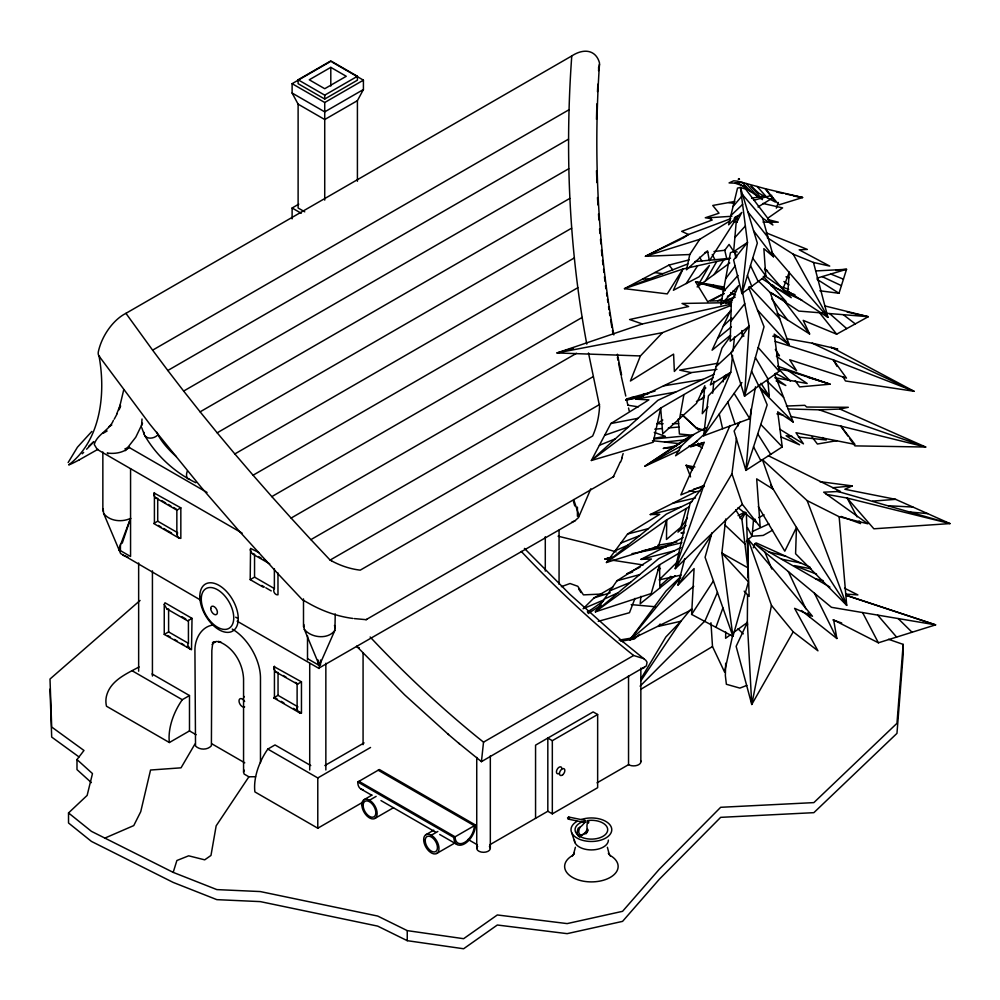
<?xml version="1.0" encoding="UTF-8"?>
<svg xmlns="http://www.w3.org/2000/svg" width="1000" height="1000" viewBox="0 0 1000 1000"><rect width="100%" height="100%" fill="white"/><g stroke="black" fill="none" stroke-linecap="round" stroke-linejoin="round"><path stroke-width="1.5" d="M747.562 594.688L747.337 622.513L751.762 704.475L793.2 631.825L771.462 605.4L748.012 539.05L746.388 541.675M747.7 577.688L748.012 539.05L812.475 616.263L794.6 608.337L817.95 650.825L793.2 631.825M141.562 425.8L142 419.012M725.738 632.025L725.625 638.263L730.45 634.763M586.788 344.113C569 249.25 564.812 152.137 571.763 55.95A38.062 21.975 -60 0 1 599.388 62.538A7.837 4.525 -60 0 1 599.138 66.237M596.487 119.338L596.9 103.85M725.675 663.225L725.35 675.612L726.375 684.275L739.887 688.1L746.838 685.413M370.138 637A810.7 468.062 60 0 0 478.075 737.788L483.525 742.15L481.438 761.637L458.575 743.075M698.3 443.162L698.2 446.062L701.562 442.875M588.488 352.975L599.575 406.238A91.025 74.287 62.8 0 1 592.65 436L360.238 570.15A91.025 74.287 62.8 0 1 331.637 560.913M613.875 476.475L366.062 619.675L354.288 618.587M597.487 91.762L597.863 84.2M598.525 70.612L598.938 66.912M599.487 64.275C593.337 154.637 597.725 245.763 613.825 334.913M725.713 518.987L721.888 553.112L748.438 581.9L732.938 636.35L691.625 614.425L694.1 568.562L677.975 585.025L684.75 558.638M888.538 639.288L903.175 644.388L896.963 723.312L813.863 802.613L720.662 807.3L659.35 869.175L622.562 911.325L567.15 923.6L497.325 914.963L463.612 938.7L407.25 930.625L377.675 916.05L260.287 891.562L216.85 889.6L173.188 872.375L91.438 831.35L68.525 812.938L87.137 795.413L92.487 773.587L76.988 759.562L83.975 750.475L51.688 727.013L50 679.038L140.062 600.462M575.388 847.275L573.638 853.913M753.462 520.375L752.087 536.263L748.675 538.987M751.263 408.9L745.9 470.387L782.25 446.9L777.7 411.838L793.15 422L774.613 374.087M640.925 596.287L640.188 603.775L675.1 575.7M712.675 393.225L713.863 381.4M732.55 355.487L730.775 372.225L703.637 435.775L749.737 418.675L755.525 386.8M734.513 336.987L733.025 350.925L716.2 366.488M164.25 604.425L165 602.775L192.025 618.375L191.5 649.75L164.25 634.412L164.25 604.425L166.8 608.837L187.675 620.887L192.025 618.375M179.188 538.212L177.162 535.7L177.537 532.663L157.713 521.213L153.725 523.513L179.188 538.212L180.837 538.375L180.837 507.863L154.037 492.95L154.037 495.65L155.45 497.725L176.85 510.163L180.837 507.863M212.6 644.225L211.838 650.462L211.4 745.763C207.537 750.175 199.575 750.15 195.525 746L194.925 650.088C194.85 639.113 201.188 626.812 212.85 625.037M263.188 587.137L250.2 579.637L250.55 548.375L259.062 552.675M297.45 684.15L275.575 671.812L273.775 668.688L274.025 666.6L301.462 681.838L301.462 713.037C298.65 713.662 296.325 709.587 297.45 707.175M730.05 425.487L703.775 485.513L690.037 503.625L675.25 568.675L731.95 473.812L736.438 438.338M737.987 426L738.388 422.912M737.525 219.075L737.138 222.062L734.112 221.65M200.8 600.212L120.588 553.525L103.625 513.387L103.15 508.65M237.113 621.163L319.137 668.525L319.375 665.5L304.275 629.237L303.812 624.5M307.512 658.662L319.375 665.5L334.925 630.237L335.238 613.913M679.625 418.575L683.913 394.613M123.725 389.825L119.388 407.987M725.5 378.812L726.287 374.6M771.462 605.4L751.762 704.475L736.137 646.35L747.337 622.513L734.075 632.137M723.075 381.9L724.275 376.2M730.188 220.725L699.75 239.312L689.775 254.525L686.513 269.788L707.513 250.837L709.388 260.788L738.125 215.888L735.2 216.975M733.138 633.225L724.55 672.025L712.5 646.538L710.962 622.762M686.188 508.537L681.012 527.112L666.475 539.475L666.725 519.812L688.875 506.987M711.95 532.762L705.088 557.312L732.938 636.35L721.888 553.112L747.85 567.788L742.025 520.163L735.7 509.775M173.188 872.375L176.887 860.512L188.663 855.812L204.7 859.837L210.975 855.45L216.163 825.837L248.888 776.8L255.562 776.712M819.837 290.775L839 293.275L846.55 269.312L816.213 270.912M122.238 543.15L130.562 518.362C121.962 522.463 109.65 521.337 103.625 513.387M659.975 587.863L660.987 585.05M715.938 627.337L722.925 607.938M776.325 208.137L778.375 202.463M753.3 547.8L754.775 543.763L756.125 542.9L810.163 567.238M130.562 468.688L130.562 556.5L118.713 549.65L130.562 518.362M620.688 461.912L622.275 457.725M634.987 598.387L629.475 612.712L598.25 621.337M731.275 305.338L662.513 332.638L640.387 355.95L630.413 381.012L673.587 354.113L674.362 371.463L731.075 310.413M116.8 413.7L120.337 404.9M119.113 409.775L120.638 406M142.525 423.237L135.787 437.188L125.288 450.65M248.888 776.8L244.163 774.075L243.562 772.138L244.338 770.225M704.775 621.413L717.45 592.388M590.825 488.812L578.513 517.562L574.9 520.862L318.975 668.062M68.138 462.575L77.438 447.212L91.85 431.413M730.5 310.587L712.087 350.2L730.163 335.487M613.263 476.95L618.387 466.1A137.075 111.875 62.8 0 0 620.15 462.038M366.7 619.4L366.062 619.675M716.95 369.363L691.2 372.6L635.712 399.175L648.888 399.862L610.862 423.55L591.375 460.487L653.263 442.225L660.675 408.088L712.987 377.738M585.85 833.9A8.488 4.9 -60 0 0 587.15 832.15L588.2 830.2A9.85 5.688 -60 0 1 587.487 822.85M114.25 419.15L117.15 413.738M357.413 181.25L357.413 100.662L363.413 89.525L363.413 80.162L332.05 62.062M741.712 519.412L745.525 512.712M705.625 280.75L716.737 261.488M194.925 744.062L181.038 767.825L150.55 770.025L140.725 811.725L133.75 825.588L104.875 838.1M679.5 450.375L644.825 466.25L693.525 434.575L681.513 445.775L675.588 455.775L697.125 441.125M640.725 679.163L665.863 636.975L680.95 621.237L690.738 609.338M587.112 821.55C589.513 819.212 589.138 825.238 587.075 822.375M334.925 630.237C328.237 639.888 311.062 638.013 304.275 629.237M686.225 283.538L697.575 265.763M691.625 614.425L713.413 580.95M684.638 440.737L686.025 438.638L705.788 427.925M739.963 422.1L734.112 431.012L745.9 470.387L767.175 404.875L758.825 384.812M714.075 274.538L723.775 259.925M687.425 518L677.975 532.125L686.062 525.35M677.975 585.025L711.137 535.662M640.888 680.75L680.95 621.237L658.188 626.413L660.163 624.025M683.075 537.587L640.913 559.388L651.425 559.012L616.987 580.763L595.388 611.862L651.213 593.55L659.575 564.788L679.175 553.075M242.125 533.1L100.312 451.225L97.188 449.338L94.262 444.5C96.838 434.475 109.462 430.275 113.387 420.387M572.45 855.925L574.412 853.188L573.15 854.862M741.912 382.525L703.637 435.775L708.4 395.863L730.775 372.225L710.4 384.913L722 348.075L730.812 335.95M714.013 251.513L724.775 250.263L729.087 244.425L734.15 252.075M700.212 490.913L695.662 491.8L650.275 514.562L659.737 514.35L627.587 534.012L606.462 562.5L658.45 546.325L666.725 519.812L606.462 562.5L666.213 514.188L691.875 501.65M725.625 278.738L735.175 265.938M730.775 321.45L744.75 303.725M680.713 577.175L629.65 640.062L692.438 609.425M707.975 406.737L702.275 413.7L704.812 385.737L696.5 403.35L662.75 433.812L660.675 408.088L591.375 460.487L657.9 400.3L713.95 374.338M733.075 206.462L741.587 196.488M158 434.675L157.425 435.325A8.488 6.463 -26.1 0 1 148.463 437.938A8.488 6.463 -26.1 0 1 143.925 432.275M734.862 237.587L745.362 225.963M723.213 291.775L738.025 275.462M700.837 393.8L703.988 390.438M701.462 399.025L704.525 395.8M86.6 449.225L93.562 442.125M83.65 452.388L82.238 453.787M640.1 686.137L704.987 620.875M739.712 517.938L745.2 512.475M612.938 586.938L594.062 597.913L583.088 608.763L603.987 599.85M677.75 561.525L659.125 579.888L681.2 575.075M680.462 576.912L666.038 590.988L629.65 640.062L693.763 586.213M723.263 326.15L731.762 317.95M731.95 473.812L742.337 504.3L675.25 568.675L703.775 485.513L680.85 494.925L704.312 442.275L690.55 446.925L704.087 434.35M730.837 215.637L742.6 204.4M88.737 446.238L93.75 441.6M188.425 620.45L188.425 643.337L187.675 644.987L190.225 649.4M212.2 644.438L215.1 641.75L212.463 642.675L216.312 641.488L220.812 641.925L218.425 641.488C233.475 647.025 242.825 663.25 243.562 678.812L243.562 772.138M274.375 568.737L274.375 588.575C272.325 590.725 275.087 595.5 277.975 594.812L277.975 572.962M639.625 634.288L634.362 639L620.7 641.237M670.875 576.312L659.812 586.013L659.575 564.788L595.388 611.862L658.612 558.725L680.975 547.463M481.438 761.637L646.363 665.913L647.05 662.25L645.875 660.387L622.312 641.237M717.675 338.175L731.413 326.825M207.062 492.45L129.137 447.463C123.35 452.825 114.775 454.062 107.188 453.062L108.275 453.8M712.475 286.05L713.6 285.138M762.638 218.188L773.45 256.762L763.863 248.65L765.788 275.912L741.912 293.587L733.612 259.913L747.475 242.438L740.425 187.45L737.525 188.1L728.612 224.825L741.812 212.438L736.087 223.438L733.637 251.725L747.475 242.438L741.912 293.587L757.337 243.1L740.425 187.45L745.65 189.137L772.9 225.012L762.638 218.188L742.663 194.825M729.775 262.987L697.175 286.962L709.438 265.425L699.05 276.812L673.4 290.262L682.925 269.025L729.137 258.738M758.012 207L773.088 197.638M758.138 280.712L770.175 292.575L789.262 344.9L774.262 334.137L779.15 371.3L744.55 396.2L730.962 352.638L749.137 326.15L742.463 291.988M587.55 612.25L603.2 601.188M702.05 390.637L705.863 387.962M767.638 218.3L782.6 207.887L762.913 203.45M686.025 438.638L644.825 466.25L681.513 445.775M682.5 238.487L688.525 234.525L730.825 218.625M588.162 613.55L601.138 605.175M662.8 420.025L656.938 423.75L663.138 423.713M734.15 218.312L738.125 215.888M640.625 689.425L712.5 646.538M298.113 79.787L330.8 60.912L357.413 76.287L357.413 80.162L324.725 99.038L298.113 83.675L298.113 79.787L324.725 95.15L357.413 76.287M304.762 211.838L298.113 208L298.113 104.162L292.113 93.038L292.113 83.675L330.8 61.337M330.8 67.362L309.275 79.787L324.725 88.713L346.262 76.287L330.8 67.362L330.8 86.062M292.113 83.675L324.725 102.5L363.413 80.162M363.413 89.525L324.725 111.862L292.113 93.038M357.413 100.662L324.725 119.525L298.113 104.162M292.113 218.85L292.113 208L298.775 204.15M98.562 355.238A7.837 4.525 -60 0 1 98.325 351.825A38.062 21.975 -60 0 1 125.938 313.337L571.763 55.95M125.938 313.337L152.613 350.163L569.125 109.688M152.613 350.163L167.812 370.487L568.513 139.15M109.062 426.587L111.775 425.025M103.075 433.325L107.125 430.988M167.812 370.487L183.65 391.062L568.725 168.738M79.312 459.825L97.95 449.288M183.65 391.062L200.113 411.838L569.775 198.425M200.113 411.838L217.188 432.812L571.638 228.175M217.188 432.812L234.838 453.938L574.325 257.938M234.838 453.938L253.062 475.213L577.837 287.7M253.062 475.213L271.825 496.6L582.163 317.425M271.825 496.6L291.112 518.075L576.487 353.312M291.112 518.075L310.9 539.625L593.25 376.613M250.2 579.637L254.55 577.125L254.55 554.237L251.475 552.938L250.2 549.65M164.25 634.412L168.6 631.9L168.6 609.012L166.8 608.837M196.1 734.725L189.488 730.913L169.375 742.525L106.487 706.225A32.788 26.775 0 0 1 106.45 696.188C110.275 680.588 126.337 673.863 139.075 666.95M310.9 539.625L330.112 560.075L599.637 404.462M169.375 742.525A46.137 26.637 -60 0 1 182.275 699.712L189.488 695.55L189.488 730.913M299.662 712.862L273.688 697.862L278.038 695.362L297.863 706.8M273.688 697.862L274.438 697.438L277.137 699M301.462 681.838L297.113 684.338L297.113 708.45M363.162 802.013L317.787 828.213L254.9 791.912A46.137 26.637 -60 0 1 267.812 749.087L275.012 744.938L310.763 765.562M324.837 765.55L364.062 742.913M267.812 749.087L317.787 777.95L370.55 747.475M357.762 782.013L379.387 769.525L475.5 825.025A15.288 8.825 -60 0 1 464.7 843.737A15.288 8.825 -60 0 1 453.888 837.5L357.762 782.013A15.288 8.825 -60 0 0 363.175 789.7M364.075 799.675L372.062 795.062M369.487 800.212L376.138 796.375M483.525 742.15L633.638 655.487L643.787 658.662M374.9 818.438L393.537 807.675M547.825 811.263L547.825 738.075L552.325 740.675L597.65 714.513L597.65 787.7L552.325 813.863L547.825 811.263L489.688 844.825M425.913 834.688L433.75 830.163M431.325 835.225L437.863 831.462M453.888 837.5L475.5 825.025M436.75 853.45L455.012 842.9M597.075 782.825L628.538 764.663A7.212 4.162 0 0 0 637.25 765.325A7.212 4.162 0 0 0 640.612 760.638M579.362 836.65L587.15 832.15M657.688 569.963L660.413 568.438M772.575 530.188L763.188 535.425L752.087 536.263L747.438 527.587M777.125 313.312L809.6 333.963L803.2 320.35L836.663 334.188L868.288 316.7L824.613 305.875M724.125 293.6L710.562 300.988L724.812 300.637L735.1 297.025L722.038 303.438M689.1 259.887L668.975 265.075L624.475 288.663L667.262 293.9L682.925 269.025L624.475 288.663L687.85 263.9M758.763 517.587L764.062 514.8M738.088 515.638L744.925 512.087M724.1 293.463L707.712 301.725L695.562 281.825L723.962 287.038M640.1 567.125L626.7 573.888L632.537 572.112M725.6 303.512L732.425 300.188M696.425 401.45L703.988 397.8M681.125 239.15L645.425 256.288L689.775 254.525M717.688 300.812L721.862 298.888M727.425 296.325L732.975 293.762M752.5 531.45L768.9 523.888M587.375 611.7L590.087 610.45M641.925 668.688L644.562 667.463M604.275 599.062L618.125 592.762M819.8 481.625L852.275 485.9L844.85 489.263L895.625 499.338L950 523.587L873.875 528.8L847.125 498.05L826.162 494.3M728.925 303.688L731.725 302.425M615.15 550.775L627.938 545.125M129.525 447.4L124.938 448.825M610.112 590.662L630.562 582.3M599.388 445.288L615.3 438.85M620.862 543.075L639.7 535.625M572 521.987L574.9 520.862M561.362 586.663L570.037 583.513L577.788 586.275L583.425 594.875L602.625 594.012M604.663 435.312L628.387 427M730.812 304.2L642.375 323.95L557.025 352.938L640.387 355.95M594.062 597.913L610.237 592.775M699.75 239.312L645.425 256.288L688.525 234.525L681.7 231.35L712.188 220.012L708.625 217.763L731.912 216.275M801.513 610.562L836.85 638.513L833.662 619.963L878.388 642.8L935.6 624.862L846.05 595.225M817.087 278.137L846.55 269.312L835.688 270.425M573.5 348.2L557.025 352.938L662.513 332.638M721.725 288.363L724.2 287.663M626.8 398.85L655.025 391.075M612.15 557.062L604.938 559.038L609.525 559.75M754.112 200.175L771.712 195.362M616.987 580.763L639.712 574.612M627.587 534.012L648.35 528.638M683.938 532.137L680.975 532.9L683.938 533.3M640.913 559.388L674.287 550.825M693.737 489.113L704.237 486.525M650.275 514.562L680.725 507.1M665.387 546.725L681.875 542.712M672.962 503.188L695.5 497.95M625.763 399.9L643.525 396.025M641.938 550.975L670.438 544.763M744.325 183.55L737.825 181.2L733.7 180.8L729.075 182.913L734.987 183.162L740.212 182.062M788.263 408.95L819.212 409.825L839.925 409.05L848.312 407.3L806.712 407.038L804.812 405.312L786.388 406.05M676.675 445.688L663.213 448.425L673.85 447.4M625.9 400.125L640.913 397.15M631.962 553.675L666.513 546.812M610.862 423.55L638.013 418.3M711.35 218.588L705.275 217.763L719.013 213.2L712.738 205.463L734.912 201.425M751.612 198.275L765.275 195.7M717.962 363.225L679.663 370.125L691.2 372.6M635.712 399.175L675.713 392.05M837.1 440.625L817.4 444.025L812.038 437.013M653.688 438.363L665.425 436.375L654.25 432.388M657.825 545.262L676.9 542.038M663.45 385.887L703.062 379.387M619.188 640.1L634.362 637.612M704.775 252.575L707.85 252.225M664.525 442.013L686.2 439.775M654.1 438.963L692.475 435.213L679.412 434.012L678.288 419.012M689.062 445.925L702.75 444.6M694.762 261.625L730.537 258.25M832.75 487.738L852.275 485.9M654.8 429.2L662.325 428.512M668.35 427.975L678.888 427.013M631.125 397.65L639.138 396.987M872.712 501.112L895.625 499.338M643.438 394.263L647.862 394.062M730.812 302.625L682.013 303.463L688.625 306.512L629.587 319.538L642.375 323.95M672.438 423.663L678.637 423.625M763.05 222.15L778.288 222.2L767.875 219.55M642.788 278.95L649.237 278.988M888.662 505.763L912.938 507.062M846.05 594.113L857.887 594.913L844.55 588.225M822.438 312.987L798.8 311.075L770.863 292.55M826.75 313.337L868.288 316.7L847.075 312.025M910.35 512.062L927.625 513.612M631.2 604.612L655.225 606.75M792.275 436.4L786.1 435.763L799.587 444.812L781.075 436.987M798.438 437.05L826.225 439.975L822.375 437.537M652.45 440.688L679.625 443.675M585.363 820.438L568.7 817.038L567.55 817.837L568.362 819.15L585.013 822.55M568.362 819.15L569.513 818.35L568.7 817.038M836.812 491.175L950 523.587L847.125 498.05L857.025 516.85M654.812 272.575L662.788 273.7M68.525 812.938L68.525 822.987L91.438 841.413L173.188 882.425L216.85 899.65L260.287 901.612L377.675 926.112L407.25 940.675L463.612 948.763L497.325 925.013L567.15 933.65L622.562 921.375L659.35 879.225L720.662 817.35L813.863 812.663L896.963 733.363L903.175 654.45L903.175 644.388M728.838 202.575L734.9 203.5M689.05 490.8L695.662 491.8M627.688 405.188L638.4 406.85M612.587 560.225L643.2 564.975M68.863 464.775C100.688 440.387 106.037 393.925 99.025 356.062L98.775 355.675M794.038 196.1L802.6 197.525L779.013 204.838L765.288 188.725L739.338 181.612M779.1 369.188L788.325 370.763L830.05 384.2L799.6 386.925L795.263 380.712M772.8 336.2L778.875 337.275M786.45 338.625L812.237 343.2L837.75 349.087L831.7 347.962M654.45 547.2L657.1 547.663M774.788 377.713L807.175 383.488L788.325 370.763M776.9 413.85L782.987 415.012M790.6 416.475L840.825 426.112L925.7 447.025L854.912 445.887L849.625 438.475M811.038 568.8L794.438 565.612L816.562 574.15M694.9 467.013L686.137 465.3L690.562 476.9M781.55 559.188L800.713 562.975M776.562 192.062L783.138 193.438M785.775 193.988L802.6 197.525L765.288 188.725L775.312 202.05L759.013 193.3L750.962 186.075L762.438 199.638L739.212 183.675M767.275 237.75L793.175 254.15L813.475 262.45L829.725 266.087L799.188 249.825L807.35 249.425L766.263 232.862M783.612 291.3L791.05 293.075L783.15 289.637M815.588 578.8L823.138 580.625M762.362 459.562L807.163 500.625L839.15 516.725L867.862 523.8L823.675 492.175L840.375 491.4L768.425 455.775M558.075 536.188L584.688 542.737L616.15 551.9M128.3 447.262L129.137 447.463M724.45 289.037L695.562 281.825L725.225 290.525M732.75 291.112L735.55 291.812M769.05 551.987L785.85 556.287M127.963 557.062L122.812 555.175M737.163 252.025L734.5 251.3L730.438 252.662L720.812 304.812L738.575 285.613L731.338 301.712L730.212 341.175L749.137 326.15L744.55 396.2L764.038 326.763L748.55 287.188M703.35 429.9L696.363 428L682.062 414.688M807.812 377.262L830.05 384.2L777.55 366.175M764.875 275.775L780.1 286.512L788.713 289.237M775.2 341.413L833.288 359.825L914.025 391.262L845.438 380.962L843.15 377M846.025 595.262L935.6 624.862L831.45 607.312L754.775 543.763L829.9 587.05M764.55 269.6L767.487 270.587M785.975 276.812L788.812 277.762M734.987 183.162L745.688 186.863M832.9 619.925L841.688 622.987M770.863 284.662L773.787 285.688M819.212 409.825L925.7 447.025L839.925 409.05M841.112 516.45L860.562 523.575L859.15 520.887M830.788 274.037L843.45 279.175M156.062 498.162L157.713 498.325L157.713 521.213M276.238 672.288L278.038 672.475L278.038 695.362M792.362 293.65L794.987 294.8M579.85 836.875L578.688 836.35A8.488 4.9 -60 0 1 578.25 828.162A11.738 6.775 -60 0 0 585.188 821.5M118.713 549.65L120.425 550.438L120.425 544.338M822.163 276.613L841.4 285.65M771.15 285.812L782.125 290.938M784.775 292.188L802.025 300.262M812.237 343.2L914.025 391.262L831.137 347.113M776.137 380.9L785.8 385.513L776.012 378.587M730.588 292.575L735.487 295M195.85 482.725C174.775 472.525 156.55 455.8 144.75 435.55M693.037 468.762L686.137 465.3L692.4 469.925M775.425 373.338L790.487 381.112L778.5 368.938M330.112 560.075L331.637 560.925M770.175 292.575L786.1 301.562L763.25 276.363M292.113 208L301.238 213.275M597.65 714.513L593.138 711.912L535.562 745.15L535.562 818.337M161.675 500.613L165.637 502.9M168.287 504.438L170.925 505.962M173.562 507.488L176.213 509.012M258.512 556.525L261.163 558.05M263.8 559.575L266.45 561.1M252.75 554.062L269.713 563.85M254.55 577.125L274.375 588.575M158.375 525.413L161.012 526.938M163.663 528.462L166.3 529.987M167.625 530.75L171.588 533.038M261.762 585.45L264.462 587.013M265.812 587.788L271.225 590.913M235.688 617.188L238.25 618.675M181.812 616.638L185.775 618.925M283.325 675.525L285.963 677.05M295.212 682.387L297.863 683.913M168.6 631.9L188.425 643.337M167.7 635.538L170.4 637.1M174.462 639.438L177.162 641M181.213 643.337L183.912 644.9M186.625 646.462L189.325 648.025M281.188 701.338L283.888 702.9M293.35 708.363L296.05 709.925M298.762 711.475L301.462 713.037M378.175 770.225L474.3 825.713A13.587 7.85 -60 0 1 464.7 842.362A13.587 7.85 -60 0 1 455.087 836.812L358.963 781.312M468.038 839.438L477.388 844.837M360.938 789L371.613 795.175M380.962 800.562L435.688 832.163M439.7 834.475L457.05 844.5M152.062 673.95L189.488 695.55M132.312 670.863L182.275 699.712M211.838 743.812L244.762 762.825M698.95 429.513L696.363 428L698.487 429.95M780.05 429.387L803.45 443.85L796 432.713L854.95 444.387L840.825 426.112L847.862 436M817.1 279.337L839 293.275M761.838 278.562L791.237 297.675L780.1 286.512M783.925 281.537L788.975 284.913M776.375 356.138L796.625 370.75L789.712 359.787L846.488 378.1L833.288 359.825L837.075 366.438M79 756.925L51.688 737.075L50 689.1M777 354.025L779.463 355.838L775.337 349.412M843.3 314.675L855.275 323.9M738.075 507.688L755.875 521.95L755.05 519.163M633.638 655.487L628.188 651.125A810.7 468.062 60 0 1 521.263 551.413M697.4 444.325L702.038 448.212M359.312 647.788A10.625 6.138 -60 0 1 356.562 646.2L404.663 694.875L448.537 734.575M623.2 641.975L569.938 594.35L524.425 548.4M447.675 733.85L459.45 743.825M829.625 313.575L846.725 328.625M91.375 782.638L76.988 769.613L76.988 759.562M682.175 414.787L696.838 428.375M758.275 385.825L769.262 396.138L767.65 378.075M725.025 525.1L744.938 543.975M737.975 628.8L743.288 633.862M767.062 381.087L783.6 397.312M898.15 618.55L912.05 632.25M760.6 389.1L793.15 422M760.812 424.462L782.25 446.9M744.163 591.138L749.15 596.413L746.338 512.925M749.513 286.562L779.725 318.738M742.337 182.438L750.825 191.65M757.487 310.025L789.262 344.9M757.062 186.462L767.163 197.675M771.675 252.237L827.9 317.375L813.475 262.45M758.213 347.512L779.15 371.3M764.788 268.4L782.925 289.2L789.275 272.05L787.913 291.3L827.9 317.375L793.175 254.15M877.663 615.1L896.587 637.087M746.3 183.525L756.637 195.637M819.562 312.762L836.663 334.188M668.975 265.075L672.763 269.8M747.825 211.812L768.05 237.475M742.337 504.3L760.188 526.95L756.688 478.875L772.738 488.938L762.425 459.7M784.788 301.775L809.6 333.963M753.587 230.763L773.45 256.762M609.625 854.862L608.362 853.188L610.325 855.925M771.663 298.725L787.513 319.913M752.725 258.188L765.788 275.912M742.163 333.6L743.875 336.15M578.6 588.888L581.013 592.575M760.95 383.288L769.262 396.138M699.488 257.213L701.875 260.95M757.738 433.938L770.675 454.375M734.112 393.375L749.737 418.675M770.562 484.8L796.462 527.45L846.7 605.35L839.15 516.725M758.288 506.662L784.8 551.188L796.462 527.45L795.588 553.737L846.7 605.35L807.163 500.625M755.387 357.562L768.138 379.225M753.55 446.825L760.863 460.712M862.588 612.562L878.388 642.8M712.275 254.488L714.975 259.725M814.45 593.225L836.85 638.513M751.562 371.225L758.787 385.95M750.5 265.5L758.188 281.537M788.337 571.587L805.863 608.812M807.812 612.95L809.75 617.087M609.138 853.913L607.388 847.275M764.95 552.188L771.812 569.012M747.463 275.425L751.737 286.312M736.737 257.025L734.5 251.3L735.837 258.137M141.788 427.75L144.062 434.012M571.7 832.75L574.987 842.65M573.7 499.6L579 515.612L577.425 516.287L577.425 507.125M727.825 402.125L735.062 424.125M334.462 625.5L335.238 627.888M573.475 501.438L574.75 505.9M318.188 661L319.375 665.5L320.538 664.587L320.538 660.013M724.775 250.263L726.712 258.612M621.337 376.613L625.788 396.05M626.475 399.038L627.85 405.025M628.538 408.013L629.225 411.012M719.275 414.025L722.613 428.738M617.413 354.225L621.587 374.975M617.4 357.3L618 360.275M618.6 363.237L620.988 375.112M481.012 760.487L481.188 761.488M610.625 320.1L611.912 327.55M612.438 330.538L612.95 333.512M605.5 285.763L605.938 288.75M606.587 293.238L607.025 296.225M607.463 299.212L607.9 302.2M608.55 306.675L608.987 309.662M609.412 312.65L609.85 315.637M741.8 330.575L742.513 336.562M602.5 260.35L603.038 264.825M603.562 269.312L603.913 272.312M604.45 276.8L604.975 281.288M599.55 228.938L599.95 233.425M600.487 239.4L600.9 243.888M601.438 249.875L601.975 255.863M747.3 621.875L747.537 624.975M597.487 197.537L597.962 205.012M598.525 213.988L598.9 219.963M596.512 170.688L596.925 182.625M640.85 668.088L640.85 761.712M628.538 675.725L628.538 764.663M559.062 530.163L559.062 584.288M552.325 740.675L552.325 813.863M545.288 536.737L545.288 571.1M490.325 755.85L490.325 848.375M476.737 757.4L476.737 848.375M407.25 930.625L407.25 940.675M363.075 652.987L363.075 744.663M325.85 663.25L325.85 769.975M324.725 95.15L324.725 99.038M324.725 102.5L324.725 200.113M319.375 662.45L319.375 665.5L318.012 664.513L318.012 659.938M317.787 777.95L317.787 828.213M309.713 663.25L309.713 769.975M307.512 635.775L307.512 660M303.5 598.9L303.5 626.85M274.438 666.225L274.438 697.438M260.475 762.65L260.475 677.95A39.913 23.038 60 0 0 232.25 629.075M176.85 510.163L176.85 534.175M154.412 492.612L154.412 523.125M152.425 570.875L152.425 676.05M138.65 562.938L138.65 671.213M102.85 452.013L102.85 511M99.562 356.238A11.225 6.475 -60 0 1 99.025 356.062L149.725 424.075L201.163 487.262L238.325 530.138L277.6 573.362L302.35 599.725L311.212 604.688A137.075 111.875 62.8 0 0 352.85 618.438M79.287 459.85A137.075 3.137 -30.9 0 1 68.9 464.75M598.675 67.588A11.225 6.475 -60 0 1 598.413 67.987M623.15 453.55A137.075 111.875 62.8 0 1 621.725 457.837M243.938 697.225A4.675 2.7 60 0 1 244.262 696.5M176.375 456.675A32.362 9.55 42.6 0 1 156.975 432.312M189.5 479.35A8.488 4.9 -60 0 1 187.3 471.138M610.3 855.537A26.75 15.438 0 0 1 610.3 877.375A26.75 15.438 0 0 1 572.475 877.375A26.75 15.438 0 0 1 572.475 855.537M559.15 773.438A3.825 2.2 -60 0 1 556.45 771.875A3.825 2.2 -60 0 1 559.15 767.2A3.825 2.2 -60 0 1 561.85 768.763M489.412 846.425A6.787 3.925 0 0 1 483.525 852.3A6.787 3.925 0 0 1 477.65 846.425M244.65 706.875A4.675 2.7 60 0 1 239.988 704.175A4.675 2.7 60 0 1 239.988 698.787A4.675 2.7 60 0 1 244.65 701.488M608.375 840.113A16.988 9.8 0 0 1 591.388 849.912A16.988 9.8 0 0 1 574.4 840.113M581.2 819.525A20.375 11.762 0 0 1 611.688 828.688A20.375 11.762 0 0 1 584.412 840.763A20.375 11.762 0 0 1 576.975 821.388M587.163 820.612A16.312 9.412 0 0 1 607.45 831.35A16.312 9.412 0 0 1 582.038 837.425A16.312 9.412 0 0 1 583.237 821.55M587.325 828.737A6.325 3.65 -60 0 1 580.65 834.837A6.325 3.65 -60 0 1 580.138 827.125M738.825 178.65L738.288 179.275L739.488 179.225L738.825 178.65M610.875 557.75L604.938 559.038L610.938 557.85M199.825 596.487A27.175 15.688 60 0 0 228.65 632.337A27.175 15.688 60 0 0 228.65 593.913A27.175 15.688 60 0 0 199.825 596.487M361.825 804.638A10.825 6.25 60 0 0 373.312 818.925A10.825 6.25 60 0 0 373.312 803.612A10.825 6.25 60 0 0 361.825 804.638M363.137 805.387A8.988 5.188 60 0 0 372.663 817.237A8.988 5.188 60 0 0 372.663 804.538A8.988 5.188 60 0 0 363.137 805.387M423.675 839.65A10.825 6.25 60 0 0 435.163 853.938A10.825 6.25 60 0 0 435.163 838.625A10.825 6.25 60 0 0 423.675 839.65M425.2 840.525A8.662 5 60 0 0 434.387 851.963A8.662 5 60 0 0 434.387 839.712A8.662 5 60 0 0 425.2 840.525M562.85 774.663A3.825 2.2 -60 0 0 564.062 768.75A3.825 2.2 -60 0 0 559.55 772.75A3.825 2.2 -60 0 0 562.85 774.663M201.275 599.087A22.963 13.262 60 0 0 225.625 629.388A22.963 13.262 60 0 0 225.625 596.912A22.963 13.262 60 0 0 201.275 599.087M210.738 608.513A4.737 2.737 60 0 0 215.75 614.75A4.737 2.737 60 0 0 215.75 608.062A4.737 2.737 60 0 0 210.738 608.513"/></g></svg>
